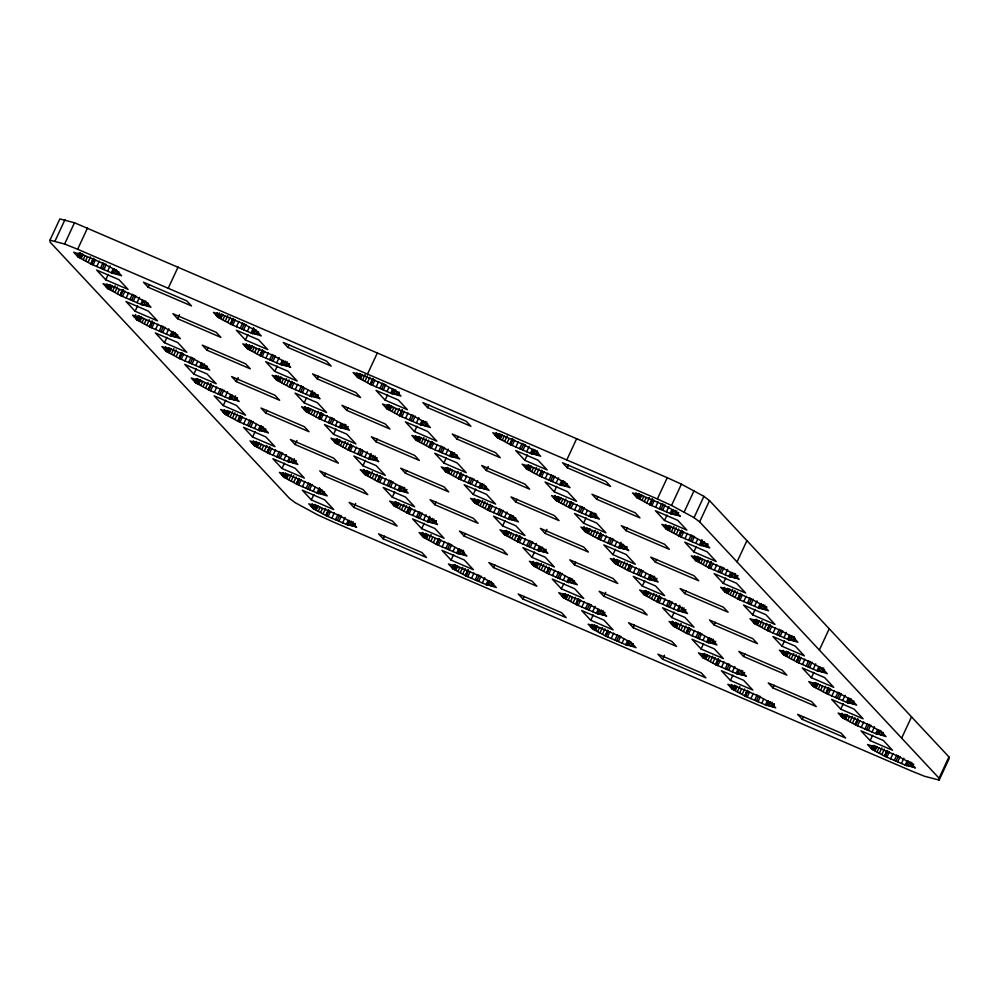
<?xml version="1.0" encoding="UTF-8"?>
<svg xmlns="http://www.w3.org/2000/svg" width="999" height="999" viewBox="0 0 999 999"><rect width="100%" height="100%" fill="white"/><g stroke="black" fill="none" stroke-linecap="round" stroke-linejoin="round"><path stroke-width="1.5" d="M49.95 240.21L59.828 218.931L74.5 222.752L667.245 477.697L681.418 484.178L703.908 496.366L709.515 500.611L948.938 756.917L949.05 758.79L939.172 780.069L924.5 776.248L911.488 771.003L331.755 521.303L317.582 514.822L295.092 502.634L289.485 498.389L50.062 242.083L49.95 240.21L64.623 244.031L77.647 249.263L657.367 498.976L671.54 505.444L694.03 517.632L699.637 521.878L939.06 778.184L939.172 780.069M55.095 240.934L64.972 219.655M64.623 244.031L74.5 222.752M77.647 249.263L87.512 227.997M77.148 255.894L78.384 253.234M77.934 256.731L79.783 252.735M78.297 257.105L73.739 252.235L82.892 255.107L82.293 254.458L103.946 263.786L117.045 270.891L121.591 275.761L112.437 272.889L113.049 273.539L91.396 264.211L78.297 257.105L80.145 253.122M78.746 257.305L80.594 253.321M79.745 257.73L81.593 253.746M80.732 258.167L82.592 254.171M81.194 258.354L83.042 254.37M83.267 259.565L85.115 255.582M85.577 260.851L87.425 256.868M88.099 262.188L90.559 256.868M90.884 263.661L93.257 258.242M91.084 263.886L92.944 259.89M91.296 264.111L93.769 258.791M91.396 264.211L93.869 258.891M93.082 264.935L95.554 259.615M96.803 266.546L99.276 261.226M100.524 268.144L102.997 262.824M102.223 268.868L104.695 263.561M103.908 269.605L106.381 264.285M107.63 271.204L110.102 265.884M105.732 279.782L96.628 270.03L118.981 279.658L128.084 289.41L105.732 279.782L108.204 274.463M111.351 272.802L113.212 268.818M105.744 286.501L106.98 283.841M112.537 272.989L114.286 268.893M112.737 273.214L114.598 269.218M106.531 287.337L107.767 284.678M107.318 288.174L108.541 285.514M114.46 273.539L116.309 269.555M143.669 300.349L141.821 304.333L142.42 304.982L120.767 295.654L107.667 288.561L109.515 284.565M108.117 288.748L109.977 284.765M109.116 289.186L110.964 285.19M116.196 274.038L117.432 271.378M110.115 289.61L111.963 285.627M117.62 274.363L118.844 271.703M110.564 289.81L112.412 285.814M112.637 291.021L115.11 285.702M114.96 292.295L117.42 286.988M117.47 293.631L119.318 289.648M120.167 295.005L122.627 289.685M120.255 295.105L122.727 289.785M120.467 295.329L122.939 290.01M120.767 295.654L123.139 290.234M122.465 296.391L124.937 291.071M126.186 297.989L128.659 292.67M129.907 299.588L132.38 294.28M131.593 300.324L134.066 295.005M133.292 301.049L135.752 295.729M137.013 302.66L139.485 297.34M135.115 311.238L125.999 301.486L148.351 311.114L157.467 320.866L135.115 311.238L137.575 305.919M134.415 317.195L135.652 314.535M148.214 287.275L143.506 282.242L186.813 300.899L191.521 305.931L148.214 287.275L149.45 284.615M140.734 304.258L142.582 300.274M143.144 301.773L141.908 304.433L150.974 307.217L146.416 302.335L133.317 295.242L111.663 285.914L112.275 286.563L103.109 283.679L107.667 288.561M135.901 318.793L137.138 316.134M136.688 319.63L138.536 315.634M171.291 335.889L173.139 331.893L171.191 335.776L171.803 336.438L150.15 327.11L137.05 320.005L138.898 316.021M143.844 304.995L145.692 300.999M137.5 320.204L139.348 316.208M138.499 320.629L140.347 316.646M145.579 305.494L146.803 302.834M139.485 321.066L141.346 317.07M146.99 305.819L148.227 303.159M139.947 321.253L141.796 317.27M142.02 322.465L143.868 318.481M144.331 323.751L146.179 319.755M146.853 325.087L149.313 319.767M149.538 326.461L152.01 321.141M149.638 326.561L152.098 321.241M149.85 326.785L151.698 322.789M150.05 327.01L152.522 321.69M150.15 327.11L152.622 321.79M168.219 288.286L178.097 267.008M151.836 327.834L154.308 322.515M155.557 329.445L158.029 324.126M159.278 331.044L161.751 325.724M160.976 331.768L163.449 326.448M162.662 332.505L165.135 327.185M166.383 334.103L168.856 328.783M164.485 342.682L155.382 332.929L177.735 342.557L186.838 352.31L164.485 342.682L166.958 337.362M177.585 318.718L172.889 313.686L216.196 332.342L220.891 337.375L177.585 318.718L179.445 314.735M170.105 335.701L171.965 331.718M164.498 349.4L165.734 346.74M171.491 336.114L173.351 332.118M171.703 336.338L173.551 332.342M165.285 350.237L166.521 347.577M166.071 351.074L167.308 348.414M171.191 335.776L173.214 336.438L175.075 332.455M166.421 351.461L161.875 346.578L171.029 349.463L170.417 348.813L192.07 358.129L205.17 365.234L209.728 370.105L200.574 367.232L201.174 367.882L179.52 358.554L166.421 351.461L167.657 348.801M166.87 351.648L168.731 347.664M167.869 352.085L169.718 348.089M173.214 336.438L174.95 336.938L176.186 334.278M168.868 352.51L170.717 348.526M169.318 352.709L171.166 348.713M174.95 336.938L176.373 337.262L177.61 334.603M171.391 353.921L173.863 348.601M173.714 355.194L176.174 349.875M176.224 356.531L178.084 352.547M179.008 358.004L181.381 352.585M179.221 358.229L181.693 352.909M179.433 358.454L181.905 353.134M179.52 358.554L181.993 353.234M181.219 359.29L183.691 353.971M184.94 360.889L187.412 355.569M188.661 362.487L191.134 357.167M190.347 363.224L192.819 357.904M192.045 363.948L194.518 358.629M216.059 315.222L217.295 312.562M216.845 316.059L218.082 313.399M217.632 316.895L219.48 312.912M195.767 365.547L197.615 361.563M253.983 329.071L252.135 333.054L252.735 333.703L231.094 324.375L217.982 317.282L219.218 314.623M218.444 317.47L219.668 314.822M219.43 317.907L221.291 313.911M193.868 374.126L184.753 364.385L207.105 374.013L216.221 383.753L193.868 374.126L196.328 368.818M220.429 318.331L222.278 314.348M220.879 318.531L222.74 314.535M206.968 350.174L202.26 345.142L245.567 363.798L250.274 368.818L206.968 350.174L208.204 347.515M199.488 367.157L201.336 363.161M200.662 367.332L202.422 363.236M222.952 319.742L224.812 315.746M200.874 367.557L202.11 364.897M194.668 381.68L195.891 379.033M195.442 382.53L197.29 378.534M202.597 367.894L204.445 363.898M231.793 394.692L229.945 398.676L230.557 399.338L208.903 390.01L195.804 382.904L197.652 378.921M196.254 383.104L198.102 379.108M225.275 321.016L227.735 315.709M197.253 383.529L199.101 379.545M204.333 368.381L205.557 365.721M198.252 383.953L200.1 379.97M205.744 368.706L206.98 366.059M198.701 384.153L200.549 380.169M227.784 322.352L230.257 317.045M200.774 385.364L202.622 381.381M230.482 323.726L232.942 318.406M230.569 323.826L233.042 318.519M230.781 324.051L233.254 318.731M230.994 324.275L233.466 318.956M231.094 324.375L233.554 319.068M203.084 386.65L204.932 382.654M232.779 325.112L235.252 319.792M205.607 387.987L208.067 382.667M236.501 326.71L238.973 321.391M208.292 389.348L210.764 384.041M208.391 389.46L210.851 384.14M208.604 389.685L211.064 384.365M208.903 390.01L211.276 384.59M210.589 390.734L213.062 385.414M240.222 328.321L242.695 323.002M241.92 329.046L244.38 323.726M214.31 392.332L216.783 387.025M243.606 329.77L246.079 324.45M218.032 393.943L220.504 388.623M247.327 331.381L249.176 327.385M219.73 394.667L222.203 389.348M245.429 339.96L236.326 330.207L258.666 339.835L267.782 349.588L245.429 339.96L247.902 334.64M221.416 395.392L223.888 390.085M251.049 332.979L253.521 327.66M245.08 346.291L246.316 343.631M252.223 333.154L254.083 329.171M252.435 333.379L254.283 329.395M246.229 347.515L247.452 344.855M252.647 333.604L254.495 329.62M247.003 348.351L248.239 345.691M283.354 360.514L281.506 364.498L282.118 365.159L260.464 355.831L247.365 348.726L249.213 344.742M252.135 333.054L254.158 333.716L256.006 329.732M225.137 397.003L227.61 391.683M247.814 348.926L249.663 344.93M248.813 349.35L250.05 346.69M254.158 333.716L255.894 334.215L257.13 331.556M223.239 405.582L214.136 395.829L236.488 405.457L245.592 415.209L223.239 405.582L225.712 400.262M249.812 349.787L251.661 345.791M250.262 349.975L252.11 345.991M255.894 334.215L257.305 334.54L258.541 331.88M236.338 381.618L231.643 376.586L274.95 395.242L279.645 400.274L236.338 381.618L238.199 377.634M228.858 398.601L230.719 394.617M223.252 412.3L224.488 409.64M230.045 398.776L231.281 396.128M230.257 399.001L231.481 396.341M252.335 351.186L254.183 347.202M224.038 413.136L225.275 410.477M224.825 413.973L226.061 411.313M261.176 426.136L259.328 430.132L259.927 430.781L238.286 421.453L225.175 414.348L226.411 411.7M229.945 398.676L231.968 399.338L233.204 396.678M225.624 414.548L227.485 410.564M254.645 352.472L256.493 348.476M226.623 414.972L228.484 410.989M231.968 399.338L233.704 399.837L235.552 395.841M227.622 415.409L229.47 411.413M228.072 415.596L229.932 411.613M233.704 399.837L235.127 400.162L236.363 397.502M257.168 353.808L259.64 348.489M235.127 400.162L236.214 400.312L237.437 397.652M230.145 416.808L232.617 411.501M259.952 355.282L262.325 349.862M260.165 355.507L262.625 350.187M260.364 355.731L262.837 350.412M260.464 355.831L262.937 350.512M232.467 418.094L234.927 412.774M262.163 356.556L264.623 351.236M234.977 419.43L237.45 414.11M265.884 358.166L268.344 352.847M237.762 420.904L240.135 415.484M237.974 421.128L240.447 415.809M238.187 421.353L240.659 416.034M238.286 421.453L240.747 416.133M239.972 422.177L242.445 416.87M269.605 359.765L272.065 354.445M271.291 360.489L273.763 355.169M243.694 423.788L246.166 418.469M272.989 361.226L275.449 355.906M247.415 425.387L249.887 420.067M276.711 362.824L279.171 357.505M249.101 426.123L251.573 420.804M274.8 371.403L265.697 361.65L288.049 371.278L297.153 381.031L274.8 371.403L277.272 366.084M250.799 426.848L253.271 421.528M287.899 347.44L283.204 342.407L326.511 361.064L331.206 366.096L287.899 347.44L289.136 344.78M280.432 364.423L282.28 360.439M274.812 378.122L276.049 375.462M281.606 364.61L283.454 360.614M281.818 364.835L283.042 362.175M275.599 378.958L276.835 376.298M276.386 379.795L278.234 375.811M281.506 364.498L283.529 365.159L285.389 361.176M311.401 396.503L313.249 392.52L311.501 396.603L289.847 387.275L276.735 380.182L277.972 377.522M254.52 428.446L256.368 424.463M277.198 380.369L278.421 377.709M278.184 380.806L280.045 376.81M283.529 365.159L285.264 365.659L287.113 361.675M252.622 437.025L243.519 427.285L265.859 436.913L274.975 446.653L252.622 437.025L255.082 431.705M279.183 381.231L281.031 377.247M279.633 381.431L281.493 377.435M285.264 365.659L286.688 365.984L287.924 363.324M265.722 413.074L261.026 408.042L304.32 426.685L309.028 431.718L265.722 413.074L266.958 410.414M258.242 430.057L260.09 426.061M286.688 365.984L287.774 366.133L288.998 363.474M252.272 443.369L253.509 440.709M288.224 366.333L289.46 363.673M259.415 430.232L261.276 426.236M259.628 430.457L261.476 426.461M281.718 382.642L283.566 378.646M259.84 430.681L261.076 428.022M253.421 444.58L254.645 441.92M254.196 445.417L256.056 441.433M259.328 430.132L261.351 430.794L263.199 426.798M254.558 445.804L250 440.934L259.166 443.806L258.554 443.156L280.207 452.485L293.306 459.577L297.864 464.46L288.699 461.575L289.31 462.225L267.657 452.909L254.558 445.804L256.406 441.82M255.007 446.004L256.855 442.008M284.028 383.916L286.488 378.596M256.006 446.428L257.854 442.445M261.351 430.794L263.087 431.281L264.31 428.621M257.005 446.853L258.853 442.869M257.455 447.053L259.303 443.057M263.087 431.281L264.498 431.605L265.734 428.946M286.538 385.252L289.011 379.932M259.528 448.264L261.376 444.268M289.235 386.625L291.696 381.306L289.323 386.725M289.535 386.95L292.008 381.63M289.847 387.275L292.22 381.855M261.838 449.55L263.686 445.554M291.533 388.012L294.006 382.692M264.36 450.874L266.833 445.566M295.254 389.61L297.727 384.29M267.045 452.247L269.518 446.928M267.145 452.347L269.618 447.04M267.357 452.572L269.817 447.265M267.657 452.909L270.03 447.49M269.355 453.633L271.815 448.314M298.976 391.208L301.448 385.901M300.674 391.945L303.134 386.625M273.077 455.232L275.537 449.912M302.36 392.669L304.208 388.686M276.798 456.843L279.258 451.523M306.081 394.268L307.929 390.284M278.484 457.567L280.956 452.247M304.183 402.847L295.08 393.107L317.42 402.734L326.536 412.475L304.183 402.847L306.656 397.54M280.17 458.291L282.642 452.972M317.282 378.896L312.587 373.863L355.881 392.52L360.589 397.552L317.282 378.896L318.519 376.236M309.802 395.879L312.275 390.559M303.846 409.19L305.07 406.531M304.195 409.565L305.432 406.918M311.501 396.603L310.889 395.954L312.737 391.97M311.188 396.278L313.037 392.295M304.982 410.414L306.218 407.754M305.756 411.251L306.993 408.591M310.889 395.954L312.912 396.615L314.76 392.619M283.903 459.902L286.363 454.582M340.359 427.497L342.207 423.514L340.259 427.397L340.871 428.059L319.218 418.731L306.119 411.625L307.967 407.642M306.568 411.825L308.416 407.829M307.567 412.25L309.415 408.266M312.912 396.615L314.648 397.103L315.884 394.455M281.993 468.481L272.889 458.728L295.242 468.356L304.345 478.109L281.993 468.481L284.465 463.161M308.566 412.674L310.414 408.691M314.648 397.103L316.059 397.427L317.295 394.78M309.016 412.874L310.864 408.891M295.092 444.518L290.397 439.485L333.703 458.141L338.399 463.174L295.092 444.518L296.953 440.534M316.059 397.427L317.145 397.577L318.381 394.93M287.625 461.501L289.473 457.517M282.005 475.199L283.241 472.539M288.798 461.675L290.547 457.592M311.089 414.086L312.937 410.102M282.792 476.036L284.028 473.376M283.579 476.873L285.427 472.877M290.721 462.237L291.958 459.577M319.93 489.035L318.082 493.031L318.693 493.681L297.04 484.353L283.928 477.247L285.165 474.587M284.39 477.447L286.238 473.464M313.399 415.372L315.259 411.376M285.377 477.872L287.237 473.888M292.457 462.737L294.305 458.741M286.376 478.309L288.224 474.313M293.881 463.061L295.117 460.402M286.825 478.496L288.686 474.513M315.921 416.708L318.394 411.388M294.967 463.211L296.191 460.551M288.911 479.707L291.371 474.388M318.606 418.069L321.079 412.762M318.706 418.181L321.178 412.862M318.918 418.406L321.378 413.087M319.131 418.631L321.591 413.311M319.218 418.731L321.69 413.411M291.221 480.994L293.681 475.674M320.916 419.455L323.376 414.135M293.731 482.33L296.204 477.01M324.638 421.054L327.098 415.746M296.428 483.703L298.888 478.384L296.516 483.803M296.728 484.028L299.2 478.708M296.94 484.253L299.413 478.933M297.04 484.353L299.5 479.033M298.726 485.077L301.198 479.757M328.359 422.664L330.819 417.345M330.045 423.389L332.517 418.069M302.447 486.688L304.92 481.368M331.743 424.113L334.203 418.806M355.756 375.399L356.993 372.739M356.543 376.236L357.779 373.576M357.317 377.073L358.554 374.413M306.169 488.286L308.641 482.967M357.679 377.447L353.122 372.577L362.287 375.449L361.675 374.8L383.329 384.128L396.428 391.233L400.986 396.103L391.82 393.231L392.432 393.881L370.779 384.553L357.679 377.447L359.528 373.464M335.464 425.724L337.312 421.728M358.129 377.647L359.977 373.663M359.128 378.072L360.976 374.088M307.867 489.011L310.327 483.703M333.554 434.303L324.45 424.55L346.803 434.178L355.906 443.931L333.554 434.303L336.026 428.983M360.127 378.509L361.975 374.513M360.577 378.696L362.425 374.712M309.553 489.747L312.025 484.428M346.665 410.339L341.958 405.307L385.264 423.963L389.96 428.996L346.665 410.339L347.889 407.679M339.185 427.322L341.034 423.339M340.572 427.722L342.42 423.738M362.649 379.907L365.122 374.588M334.353 441.858L335.589 439.198M340.771 427.947L342.008 425.287M335.14 442.694L336.988 438.711M340.259 427.397L342.282 428.059L344.143 424.076M371.491 454.857L369.642 458.853L370.254 459.503L348.601 450.174L335.489 443.081L337.35 439.085M367.507 374.113L377.385 352.847M313.274 491.346L315.122 487.362M335.951 443.269L337.175 440.609M364.96 381.193L367.432 375.874M336.938 443.706L338.798 439.71M342.282 428.059L344.018 428.559L345.879 424.563M311.376 499.925L302.272 490.172L324.613 499.8L333.728 509.552L311.376 499.925L313.848 494.605M337.937 444.13L339.785 440.134M338.386 444.318L340.247 440.334M344.018 428.559L345.442 428.883L346.678 426.223M367.482 382.53L369.955 377.21M324.475 475.961L319.78 470.929L363.074 489.585L367.782 494.617L324.475 475.961L325.711 473.314M311.039 506.268L312.262 503.608M316.995 492.944L319.468 487.637M346.978 429.22L348.214 426.573M320.03 489.135L318.169 493.131L327.235 495.904L322.689 491.033L309.578 483.928L287.924 474.6L288.536 475.249L279.383 472.377L283.928 477.247M318.381 493.356L320.229 489.36M340.472 445.529L342.32 441.546M312.175 507.48L313.399 504.82M318.594 493.581L320.442 489.585M370.267 384.003L372.639 378.584M312.949 508.316L314.81 504.333M370.479 384.228L372.939 378.908M370.691 384.453L373.151 379.133M349.3 520.491L347.452 524.475L348.064 525.124L326.411 515.796L313.311 508.703L315.16 504.707M320.105 493.681L321.953 489.697M370.779 384.553L373.251 379.233M313.761 508.891L315.609 504.907M342.782 446.815L345.242 441.496M314.76 509.328L316.608 505.332M321.84 494.18L323.077 491.52M372.477 385.277L374.937 379.957M315.759 509.752L317.607 505.769M316.208 509.952L318.057 505.956M323.251 494.505L324.488 491.845M345.292 448.151L347.764 442.832M318.281 511.163L320.13 507.167M376.198 386.888L378.658 381.568M348.077 449.625L350.462 444.205M348.289 449.85L350.761 444.53M348.501 450.074L350.974 444.755M348.601 450.174L351.061 444.855M320.592 512.437L322.452 508.454M350.287 450.899L352.759 445.591M379.92 388.486L382.38 383.166M323.114 513.773L325.587 508.454M381.606 389.21L384.078 383.891M354.008 452.51L356.481 447.19M383.304 389.947L385.764 384.627M325.899 515.247L328.271 509.827M326.111 515.472L328.571 510.152M328.783 510.377L326.311 515.696L328.883 510.489M328.109 516.533L330.569 511.213M357.729 454.108L360.202 448.788M387.025 391.546L388.873 387.562M359.428 454.845L361.888 449.525M385.127 400.124L376.011 390.372L398.364 400L407.467 409.752L385.127 400.124L387.587 394.805M331.83 518.131L334.29 512.812M361.114 455.569L362.962 451.585M390.746 393.144L392.595 389.16M391.92 393.331L393.681 389.235M392.132 393.556L393.981 389.56M385.914 407.679L387.15 405.02M386.7 408.516L388.549 404.533M393.856 393.881L395.704 389.897M335.552 519.73L338.012 514.423M387.05 408.903L382.505 404.021L391.658 406.905L391.046 406.256L412.699 415.572L425.811 422.677L430.357 427.547L421.203 424.675L421.815 425.324L400.162 415.996L387.05 408.903L388.911 404.907M364.835 457.167L367.307 451.848M387.512 409.091L389.36 405.107M388.499 409.528L390.359 405.532M337.237 520.467L339.71 515.147M395.579 394.38L396.815 391.72M362.937 465.746L353.833 456.006L376.186 465.634L385.289 475.374L362.937 465.746L365.409 460.427M389.498 409.952L391.358 405.969M397.003 394.705L398.239 392.045M389.96 410.152L391.808 406.156M338.936 521.191L341.396 515.871M376.036 441.795L371.341 436.763L414.647 455.407L419.343 460.439L376.036 441.795L377.272 439.135M398.089 394.855L399.325 392.195M368.556 458.778L371.029 453.459M362.6 472.09L363.823 469.43M362.949 472.465L364.185 469.805M369.73 458.953L370.966 456.293M392.033 411.363L393.881 407.367M363.736 473.301L364.972 470.641M364.51 474.138L365.746 471.491M369.642 458.853L371.665 459.515L373.514 455.519M401.386 486.863L399.538 490.846L377.972 481.63L364.872 474.525L366.72 470.541M342.657 522.802L345.117 517.482M365.322 474.725L367.17 470.729M394.343 412.637L396.191 408.653M366.321 475.149L368.169 471.166M371.665 459.515L373.401 460.002L375.249 456.019M367.32 475.574L369.168 471.59M367.769 475.774L369.618 471.79M373.401 460.002L374.812 460.327L376.049 457.667M396.865 413.973L399.325 408.653M353.858 507.417L349.151 502.385L392.457 521.041L397.152 526.073L353.858 507.417L355.706 503.421M346.378 524.4L348.226 520.417M374.812 460.327L375.899 460.477L377.135 457.817M347.552 524.575L349.4 520.591M347.764 524.8L348.988 522.14M369.842 476.985L372.315 471.665M399.55 415.347L402.023 410.027M399.65 415.447L402.11 410.127M399.85 415.671L402.322 410.352M347.452 524.475L349.475 525.137L351.336 521.141M400.162 415.996L402.535 410.577M372.152 478.271L374.013 474.275M349.475 525.137L351.211 525.636L353.072 521.64M401.848 416.733L404.32 411.413M351.211 525.636L352.635 525.961L353.871 523.301M374.675 479.607L377.147 474.288M352.635 525.961L353.721 526.111L354.945 523.451M354.17 526.298L355.407 523.638M405.569 418.331L408.042 413.012M377.36 480.969L379.832 475.649M377.46 481.068L379.932 475.761M377.672 481.293L380.132 475.986M377.972 481.63L380.344 476.211M379.67 482.355L382.13 477.035M409.29 419.93L411.763 414.622M410.989 420.666L413.449 415.347M383.391 483.953L385.851 478.633M412.674 421.391L415.147 416.071M387.113 485.564L389.573 480.244M416.396 422.989L418.868 417.682M388.798 486.288L391.271 480.969M414.498 431.568L405.394 421.828L427.747 431.456L436.85 441.196L414.498 431.568L416.97 426.261M390.497 487.012L392.957 481.705M427.597 407.617L422.902 402.585L466.208 421.241L470.904 426.273L427.597 407.617L428.833 404.957M420.117 424.6L421.965 420.604M414.51 438.286L415.746 435.639M421.303 424.775L423.052 420.691M421.503 425L423.364 421.016M415.297 439.135L416.533 436.476M416.084 439.972L417.307 437.312M452.322 454.021L451.098 456.668L429.533 447.452L416.433 440.347L417.669 437.687M423.226 425.337L425.075 421.341M394.218 488.623L396.066 484.627M416.883 440.547L418.743 436.551M417.882 440.971L419.73 436.988M424.962 425.824L426.81 421.84M392.307 497.202L383.204 487.45L405.557 497.077L414.66 506.83L392.307 497.202L394.78 491.883M418.881 441.396L420.729 437.412M426.386 426.161L427.609 423.501M419.33 441.595L421.178 437.612M405.419 473.239L400.711 468.206L444.018 486.863L448.713 491.895L405.419 473.239L406.643 470.579M397.939 490.222L399.787 486.238M399.113 490.397L400.874 486.313M421.403 442.807L423.876 437.487M399.325 490.621L401.173 486.638M393.107 504.757L394.343 502.097M393.893 505.594L395.741 501.61M399.625 490.946L399.013 490.297L401.049 490.959L402.897 486.975M430.244 517.757L428.396 521.753L429.008 522.402L407.355 513.074L394.243 505.969L396.103 501.985M394.705 506.168L395.941 503.508M423.713 444.093L426.186 438.773M395.691 506.593L397.552 502.609M401.049 490.959L402.772 491.458L404.632 487.462M396.69 507.03L398.539 503.034M402.772 491.458L404.195 491.783L405.432 489.123M397.152 507.217L399.001 503.234M426.236 445.429L428.708 440.109M383.229 538.861L378.534 533.828L421.84 552.484L426.536 557.517L383.229 538.861L384.465 536.201M405.731 492.12L406.968 489.46M399.225 508.429L401.074 504.445M428.921 446.803L431.393 441.483M429.021 446.903L431.493 441.583M429.233 447.127L431.705 441.808M429.445 447.352L431.905 442.033M429.533 447.452L432.005 442.132M401.536 509.715L404.008 504.395M431.231 448.176L433.691 442.857M404.058 511.051L406.518 505.731M434.952 449.775L437.412 444.468M407.043 512.749L409.515 507.43M407.255 512.974L409.727 507.654M407.355 513.074L409.815 507.754M409.041 513.798L411.513 508.479M438.673 451.386L441.133 446.066M440.359 452.11L442.832 446.79M412.762 515.409L415.234 510.089M442.058 452.847L444.518 447.527M416.483 517.007L418.956 511.688M445.779 454.445L448.239 449.125M418.181 517.732L420.641 512.425M443.881 463.024L434.765 453.271L457.117 462.899L466.221 472.652L443.881 463.024L446.341 457.704M419.867 518.469L422.34 513.149M456.98 439.061L452.272 434.028L495.579 452.684L500.287 457.717L456.98 439.061L458.216 436.401M449.5 456.043L451.348 452.06M451.186 456.78L450.574 456.118L452.435 452.135M450.674 456.231L451.91 453.571M450.886 456.443L452.122 453.796M444.667 470.579L445.904 467.919M445.454 471.416L447.302 467.432M450.574 456.118L452.609 456.78L454.458 452.797M481.805 483.578L480.057 487.674L480.569 488.224L458.916 478.896L445.816 471.803L447.664 467.807M423.588 520.067L426.061 514.747M446.266 471.99L448.114 468.007M447.265 472.427L449.113 468.431M452.609 456.78L454.333 457.28L455.569 454.62M421.69 528.646L412.587 518.893L434.94 528.521L444.043 538.274L421.69 528.646L424.163 523.326M448.251 472.852L450.112 468.868M448.713 473.051L450.561 469.055M454.333 457.28L455.756 457.604L456.993 454.945M434.79 504.682L430.094 499.662L473.401 518.306L478.096 523.339L434.79 504.682L436.026 502.035M427.31 521.678L429.782 516.358M421.353 534.989L422.577 532.33M421.703 535.364L422.939 532.704M428.484 521.853L430.344 517.857M428.696 522.077L429.932 519.418M450.786 474.263L452.634 470.267M422.49 536.201L423.726 533.541M423.264 537.037L424.5 534.378M428.396 521.753L430.419 522.402L432.267 518.419M459.627 549.213L457.767 553.196L458.379 553.846L436.725 544.517L423.626 537.425L425.474 533.429M424.076 537.612L425.924 533.628M453.096 475.536L454.945 471.553M425.075 538.049L426.923 534.053M430.419 522.402L432.155 522.902L434.003 518.918M426.073 538.473L427.922 534.49M426.523 538.673L428.371 534.677M432.155 522.902L433.566 523.226L434.802 520.566M455.619 476.873L458.079 471.553M433.566 523.226L434.652 523.376L435.889 520.716M435.102 523.576L436.338 520.916M428.596 539.885L431.068 534.565M458.404 478.346L460.776 472.927M458.603 478.571L461.076 473.251M458.816 478.796L461.288 473.476M458.916 478.896L461.376 473.576M430.906 541.158L432.767 537.175M460.601 479.632L463.074 474.313M433.429 542.494L435.277 538.511M464.323 481.231L466.795 475.911M436.213 543.968L438.586 538.548M436.426 544.193L438.898 538.873M436.638 544.418L439.098 539.098M436.725 544.517L439.198 539.21M438.424 545.254L440.884 539.935M468.044 482.829L470.517 477.51M469.742 483.566L472.202 478.246M442.145 546.853L444.605 541.533M471.428 484.29L473.901 478.971M495.092 435.189L496.328 432.53M495.454 435.564L496.69 432.904M496.228 436.401L497.465 433.741M497.015 437.237L498.251 434.577M445.866 548.451L448.326 543.144M475.149 485.889L477.622 480.569M533.366 449.413L531.518 453.396L532.13 454.046L510.477 444.717L497.377 437.624L499.225 433.628M497.827 437.812L499.675 433.828M498.826 438.249L500.674 434.253M447.552 549.188L450.025 543.868M473.251 494.468L464.148 484.727L486.501 494.355L495.604 504.095L473.251 494.468L475.724 489.16M499.812 438.673L501.673 434.69M500.274 438.873L502.122 434.877M449.25 549.912L451.71 544.592M486.351 470.517L481.655 465.484L524.962 484.128L529.657 489.16L486.351 470.517L488.199 466.521M478.871 487.5L480.731 483.504M473.264 501.186L474.5 498.526M502.347 440.084L504.195 436.088M480.257 487.899L482.117 483.916M474.05 502.022L475.287 499.363M480.469 488.124L482.317 484.128M474.837 502.859L476.061 500.212M479.957 487.574L481.98 488.236L483.828 484.24M509.428 519.118L511.276 515.134L509.328 519.018L509.94 519.667L488.286 510.352L475.187 503.246L476.423 500.586M452.972 551.523L454.82 547.527M475.636 503.446L477.497 499.45M504.657 441.358L507.13 436.051M476.635 503.871L478.484 499.887M481.98 488.236L483.716 488.723L484.952 486.063M451.073 560.102L441.958 550.349L464.31 559.977L473.414 569.73L451.073 560.102L453.534 554.782M477.634 504.295L479.483 500.312M483.716 488.723L485.139 489.048L486.363 486.388M478.084 504.495L479.932 500.511M507.18 442.694L509.028 438.711M464.173 536.138L459.465 531.106L502.772 549.762L507.48 554.795L464.173 536.138L465.397 533.478M456.693 553.121L458.541 549.138M457.867 553.296L459.715 549.313M480.157 505.706L482.629 500.387M458.079 553.521L459.927 549.537M451.86 567.657L453.096 564.997M509.865 444.068L512.337 438.748M509.965 444.168L512.425 438.848M510.164 444.393L512.637 439.073M452.647 568.493L454.495 564.497M457.767 553.196L459.802 553.858L461.65 549.875M510.477 444.717L512.849 439.298M452.997 568.868L448.451 563.998L457.604 566.87L457.005 566.221L478.646 575.549L491.758 582.654L496.303 587.524L487.15 584.64L487.762 585.302L466.108 575.973L452.997 568.868L454.857 564.885M453.459 569.068L455.307 565.072M482.467 506.993L484.94 501.673M454.458 569.492L456.306 565.509M459.802 553.858L461.526 554.358L463.386 550.362M512.162 445.454L514.635 440.134M455.444 569.929L457.305 565.933M461.526 554.358L462.949 554.682L464.185 552.022M455.906 570.117L457.754 566.133M484.99 508.329L487.462 503.009M457.979 571.328L459.827 567.345M515.884 447.053L518.356 441.733M487.687 509.69L490.147 504.383M487.774 509.802L490.247 504.483M487.987 510.014L490.459 504.707M488.286 510.352L490.659 504.932M460.289 572.614L462.762 567.295M489.985 511.076L492.445 505.756M519.605 448.651L522.077 443.344M462.812 573.95L465.272 568.631M521.303 449.388L523.776 444.068M493.706 512.674L496.166 507.355M522.989 450.112L525.462 444.792M465.497 575.324L467.969 570.004M465.596 575.424L468.056 570.104M465.796 575.649L468.269 570.329M466.108 575.973L468.481 570.554M467.794 576.698L470.267 571.378M497.427 514.285L499.9 508.966M526.71 451.723L529.183 446.403M499.113 515.009L501.585 509.69M524.812 460.302L515.709 450.549L538.061 460.177L547.165 469.917L524.812 460.302L527.285 454.982M471.516 578.309L473.988 572.989M500.811 515.734L503.271 510.427M530.432 453.321L532.292 449.338M531.618 453.496L533.466 449.513M532.442 452.397L533.678 449.737M525.611 467.857L526.848 465.197M532.654 452.622L533.878 449.962M526.398 468.693L528.246 464.697M475.237 579.907L477.709 574.587M562.749 480.856L560.901 484.84L561.5 485.502L539.847 476.173L526.748 469.068L528.596 465.084M531.518 453.396L533.541 454.058L535.389 450.062M504.532 517.345L506.993 512.025M527.197 469.268L529.058 465.272M528.196 469.692L530.044 465.709M533.541 454.058L535.277 454.557L537.125 450.561M476.935 580.631L479.395 575.312M502.634 525.924L493.518 516.171L515.871 525.799L524.987 535.551L502.634 525.924L505.094 520.604M529.195 470.129L531.043 466.133M529.645 470.317L531.493 466.333M535.277 454.557L536.7 454.882L537.924 452.222M478.621 581.368L481.093 576.048M515.734 501.96L511.026 496.928L554.333 515.584L559.04 520.616L515.734 501.96L516.97 499.3M508.254 518.943L510.102 514.96M509.64 519.343L510.876 516.683M531.718 471.528L533.578 467.544M503.421 533.478L504.657 530.819M504.208 534.315L506.056 530.332M540.559 546.478L538.711 550.474L539.323 551.123L517.669 541.795L504.57 534.69L506.418 530.706M509.328 519.018L511.363 519.68L513.211 515.696M482.342 582.966L484.815 577.647M505.019 534.89L506.868 530.906M534.04 472.814L536.5 467.495M506.018 535.314L507.867 531.331M511.363 519.68L513.086 520.179L514.323 517.519M507.005 535.751L508.866 531.755M513.086 520.179L514.51 520.504L515.746 517.844M507.467 535.939L509.315 531.955M536.55 474.15L539.023 468.831M493.543 567.582L488.848 562.549L532.155 581.206L536.85 586.238L493.543 567.582L494.78 564.922M486.063 584.565L487.924 580.581M487.25 584.752L488.998 580.656M509.54 537.15L511.388 533.166M487.45 584.977L489.31 580.981M539.335 475.624L541.708 470.204M539.547 475.849L542.02 470.529M539.76 476.073L542.22 470.754L539.847 476.173M489.173 585.302L491.021 581.318M511.85 538.436L513.698 534.453M490.909 585.801L492.145 583.141M541.545 476.898L544.018 471.578M492.332 586.126L493.556 583.466M514.373 539.772L516.833 534.453M545.267 478.509L547.739 473.189M517.057 541.146L519.53 535.826M517.157 541.246L519.617 535.926M517.357 541.47L519.218 537.487M517.569 541.695L520.042 536.376M517.669 541.795L520.142 536.475M519.355 542.519L521.828 537.212M548.988 480.107L551.46 474.787M550.674 480.831L553.146 475.512M523.076 544.13L525.549 538.811M552.372 481.568L554.845 476.248M526.798 545.729L529.27 540.409M566.783 459.952L576.66 438.686M556.093 483.166L558.566 477.847M528.496 546.453L530.968 541.146M554.195 491.745L545.079 481.993L567.432 491.62L576.548 501.373L554.195 491.745L556.655 486.426M530.182 547.19L532.654 541.87M567.295 467.782L562.587 462.749L605.894 481.406L610.601 486.438L567.295 467.782L568.531 465.122M559.815 484.765L561.663 480.781M553.846 498.076L555.082 495.429M554.208 498.464L555.444 495.804M560.988 484.952L562.837 480.956M561.201 485.177L563.049 481.181M554.994 499.3L556.218 496.64M555.769 500.137L557.005 497.477M560.901 484.84L562.924 485.502L564.772 481.518M592.12 512.3L590.372 516.396L590.884 516.945L569.23 507.617L556.131 500.524L557.979 496.528M533.903 548.788L536.376 543.468M556.58 500.711L558.429 496.728M557.579 501.148L559.428 497.152M562.924 485.502L564.66 486.001L565.884 483.341M532.005 557.367L522.902 547.614L545.254 557.242L554.358 566.995L532.005 557.367L534.477 552.047M558.566 501.573L560.427 497.589M559.028 501.773L560.876 497.777M564.66 486.001L566.071 486.326L567.307 483.666M545.104 533.416L540.409 528.384L583.716 547.027L588.411 552.06L545.104 533.416L546.965 529.42M537.624 550.399L539.485 546.403M532.017 564.085L533.254 561.426M538.811 550.574L540.034 547.914M539.01 550.799L540.247 548.139M561.101 502.984L562.949 498.988M532.804 564.922L534.04 562.262M533.591 565.759L534.815 563.099L538.548 564.148L537.937 563.498L559.59 572.827L572.689 579.919L577.247 584.802L568.094 581.918L568.693 582.567L569.842 579.807M538.711 550.474L540.734 551.136L542.582 547.14M568.693 582.567L547.04 573.239L533.941 566.146L535.177 563.486M534.39 566.333L536.251 562.35M563.411 504.258L565.884 498.938M535.389 566.77L537.237 562.774M540.734 551.136L542.469 551.623L543.706 548.963M536.388 567.195L538.236 563.211M536.838 567.395L538.686 563.399M542.469 551.623L543.893 551.947L545.117 549.288M565.933 505.594L567.782 501.61M522.927 599.038L518.219 594.005L561.525 612.662L566.233 617.682L522.927 599.038L524.163 596.378M543.893 551.947L544.967 552.097L546.203 549.438M538.911 568.606L541.383 563.286M568.931 507.292L571.391 501.973M569.23 507.617L571.603 502.197M541.233 569.88L543.693 564.572M570.916 508.354L573.389 503.034M543.743 571.216L546.216 565.909M574.637 509.952L577.11 504.632M546.528 572.689L548.901 567.27M546.74 572.914L549.213 567.594M546.952 573.139L549.413 567.819L547.04 573.239M548.738 573.975L551.211 568.656M578.359 511.55L580.831 506.231M580.057 512.287L582.529 506.968M552.459 575.574L554.932 570.254M581.743 513.011L584.215 507.692M556.181 577.185L558.653 571.865M585.464 514.61L587.325 510.626M557.867 577.909L560.339 572.589M583.566 523.189L574.462 513.449L596.815 523.076L605.918 532.817L583.566 523.189L586.038 517.882M559.565 578.633L562.025 573.314M582.867 529.145L584.103 526.485M596.665 499.238L591.97 494.205L635.277 512.849L639.972 517.882L596.665 499.238L597.902 496.578M589.185 516.221L591.046 512.225M590.571 516.62L591.808 513.961M584.365 530.744L585.601 528.096M585.152 531.593L587 527.597M590.272 516.296L592.295 516.958L594.155 512.962M563.286 580.244L565.134 576.248M622.015 544.305L620.254 548.401L598.601 539.073L585.501 531.967L586.738 529.308M585.951 532.167L587.187 529.507M586.95 532.592L588.798 528.608M592.295 516.958L594.03 517.445L595.879 513.461M561.388 588.823L552.272 579.07L574.625 588.698L583.741 598.451L561.388 588.823L563.848 583.503M587.949 533.016L589.797 529.033M594.03 517.445L595.454 517.769L596.69 515.109M588.399 533.216L590.259 529.233M574.487 564.86L569.78 559.827L613.086 578.483L617.794 583.516L574.487 564.86L575.724 562.2M567.007 581.843L568.856 577.859M568.181 582.017L569.942 577.934M590.471 534.428L592.332 530.444M568.394 582.242L569.63 579.582M562.175 596.378L563.411 593.718M562.961 597.215L564.198 594.555M570.117 582.579L571.965 578.596M599.313 609.378L597.464 613.374L598.076 614.023L576.423 604.695L563.324 597.589L565.172 593.606M563.773 597.789L565.621 593.806M592.794 535.714L595.254 530.394M564.772 598.214L566.008 595.554M571.853 583.079L573.076 580.419M565.759 598.651L567.619 594.655M573.264 583.404L574.5 580.744M566.221 598.838L568.069 594.855M595.304 537.05L597.777 531.73M568.294 600.049L570.142 596.066M598.001 538.411L600.461 533.104M598.089 538.523L600.561 533.204M598.301 538.748L600.774 533.429M598.513 538.961L600.986 533.653M598.601 539.073L601.073 533.753M570.604 601.336L572.452 597.352M600.299 539.797L602.772 534.477M573.126 602.672L575.586 597.352M604.02 541.396L606.493 536.088M575.811 604.045L578.284 598.726L575.911 604.145M576.123 604.37L578.583 599.05M576.423 604.695L578.796 599.275M578.109 605.419L580.581 600.099M607.742 543.006L610.214 537.687M609.427 543.731L611.9 538.411M581.83 607.03L584.303 601.71M611.126 544.455L613.598 539.148M634.79 495.354L636.026 492.694M635.926 496.578L637.162 493.918M636.713 497.415L638.561 493.419M585.551 608.628L588.024 603.309M673.064 509.577L671.216 513.561L671.815 514.223L650.174 504.895L637.062 497.789L638.923 493.806M614.847 546.066L616.695 542.07M637.524 497.989L639.372 493.993M638.511 498.414L640.371 494.43M587.25 609.353L589.722 604.033M612.949 554.645L603.833 544.892L626.186 554.52L635.302 564.273L612.949 554.645L615.409 549.325M639.51 498.851L641.358 494.855M639.959 499.038L641.82 495.054M588.935 610.089L591.408 604.77M626.048 530.681L621.341 525.649L664.647 544.305L669.355 549.338L626.048 530.681L627.285 528.021M618.568 547.664L621.041 542.345M612.599 560.976L613.836 558.316M612.961 561.363L614.198 558.703M620.254 548.401L619.655 547.739L621.503 543.756L619.742 547.839M619.954 548.064L621.803 544.08M642.032 500.249L643.893 496.266M613.748 562.2L614.972 559.54M614.522 563.036L615.759 560.377M650.873 575.199L649.025 579.195L649.637 579.845L627.984 570.516L614.885 563.411L616.733 559.428M619.655 547.739L621.678 548.401L623.526 544.418M592.657 611.688L595.129 606.368M615.334 563.611L617.182 559.627M644.355 501.535L646.203 497.539M616.333 564.035L618.181 560.052M621.678 548.401L623.413 548.901L624.637 546.241M590.759 620.267L581.655 610.514L604.008 620.142L613.111 629.894L590.759 620.267L593.231 614.947M617.332 564.472L619.18 560.476M617.782 564.66L619.63 560.676M623.413 548.901L624.825 549.225L626.061 546.565M646.865 502.872L649.338 497.552M603.858 596.303L599.163 591.271L642.469 609.927L647.165 614.959L603.858 596.303L605.719 592.32M624.825 549.225L625.911 549.375L627.147 546.715M596.378 613.286L598.239 609.303M590.771 626.985L592.007 624.325M597.564 613.473L598.801 610.814M597.764 613.698L599 611.038M619.855 565.871L621.703 561.888M591.558 627.822L592.794 625.162M649.65 504.345L652.022 498.926M592.345 628.658L594.193 624.675M649.862 504.57L652.335 499.25M650.074 504.795L652.547 499.475M628.696 640.834L626.848 644.817L627.447 645.466L605.794 636.138L592.694 629.045L593.93 626.385M597.464 613.374L599.487 614.023L601.348 610.039M650.174 504.895L652.634 499.575M593.144 629.233L595.004 625.249M622.165 567.157L624.637 561.838M594.143 629.67L595.991 625.674M599.487 614.023L601.223 614.522L603.071 610.539M651.86 505.619L654.333 500.299M595.142 630.094L596.99 626.111M601.223 614.522L602.647 614.847L603.883 612.187M595.591 630.294L597.439 626.298M624.687 568.493L627.147 563.174M657.367 498.976L667.245 477.697M602.647 614.847L603.721 614.997L604.957 612.337M597.664 631.505L599.525 627.509M655.581 507.23L658.054 501.91M627.472 569.967L629.845 564.547M627.684 570.192L630.144 564.872M627.884 570.417L630.357 565.097M627.984 570.516L630.456 565.197M599.987 632.779L602.447 627.459M629.67 571.241L632.142 565.933M659.303 508.828L661.775 503.508M602.497 634.115L604.969 628.796M661.001 509.552L663.461 504.233M633.391 572.852L635.864 567.532M662.687 510.289L665.159 504.97M605.282 635.589L607.654 630.169M605.494 635.814L607.966 630.494M605.706 636.038L608.179 630.719M605.794 636.138L608.266 630.819M607.492 636.875L609.964 631.555M637.125 574.45L639.585 569.13M666.408 511.888L668.88 506.568M638.811 575.187L641.283 569.867M664.51 520.467L655.406 510.714L677.747 520.342L686.862 530.094L664.51 520.467L666.982 515.147M671.54 505.444L681.418 484.178M611.213 638.473L613.686 633.154M640.496 575.911L642.969 570.591M670.129 513.486L671.977 509.502M664.522 527.185L665.759 524.525M671.303 513.673L672.539 511.013M671.515 513.898L672.752 511.238M665.309 528.021L666.533 525.362M666.083 528.858L667.32 526.198M671.216 513.561L673.239 514.223L675.087 510.239M614.934 640.072L617.407 634.765M666.445 529.245L661.887 524.363L671.053 527.247L670.441 526.598L692.095 535.914L705.194 543.019L709.752 547.889L700.586 545.017L701.198 545.666L679.545 536.338L666.445 529.245L667.682 526.585M644.218 577.509L646.078 573.526M666.895 529.433L668.743 525.449M667.894 529.87L669.742 525.874M616.62 640.809L619.093 635.489M673.239 514.223L674.974 514.722L676.822 510.739M642.32 586.088L633.216 576.348L655.569 585.963L664.672 595.716L642.32 586.088L644.792 580.769M668.893 530.294L670.741 526.311M669.342 530.494L671.191 526.498M674.974 514.722L676.385 515.047L677.622 512.387M618.319 641.533L620.791 636.213M655.419 562.137L650.724 557.105L694.03 575.749L698.726 580.781L655.419 562.137L656.655 559.477M647.939 579.12L649.8 575.124M676.385 515.047L677.472 515.197L678.708 512.537M649.125 579.295L650.973 575.299M649.338 579.52L650.561 576.86M671.415 531.705L673.888 526.386M643.119 593.643L644.355 590.983M643.905 594.48L645.754 590.496M649.025 579.195L651.048 579.857L652.909 575.861M644.255 594.867L639.71 589.997L648.863 592.869L648.251 592.22L669.904 601.548L683.004 608.641L687.562 613.523L678.408 610.639L679.008 611.288L657.367 601.96L644.255 594.867L646.116 590.884M622.04 643.131L623.888 639.148M644.717 595.067L645.941 592.407M673.726 532.979L676.198 527.659M684.215 511.913L694.093 490.646M645.704 595.491L647.564 591.495M651.048 579.857L652.784 580.344L654.632 576.361M646.703 595.916L648.551 591.932M647.152 596.116L649.013 592.12M652.784 580.344L654.208 580.669L655.444 578.009M676.248 534.315L678.721 528.995M633.241 627.759L628.533 622.727L671.84 641.383L676.548 646.415L633.241 627.759L634.477 625.099M625.761 644.742L627.609 640.746M655.744 581.018L656.98 578.359M626.935 644.917L628.783 640.933M627.147 645.142L628.995 641.158M649.225 597.327L651.086 593.331M681.405 530.369L678.933 535.689L681.505 530.469M679.245 536.013L681.705 530.694M626.848 644.817L628.87 645.479L630.719 641.483M679.545 536.338L681.917 530.919M651.548 598.613L654.008 593.294M628.87 645.479L630.606 645.966L631.83 643.319M681.243 537.075L683.703 531.755M630.606 645.966L632.017 646.303L633.254 643.643M654.058 599.937L656.53 594.63M694.03 517.632L703.908 496.366M684.964 538.673L687.424 533.354M656.755 601.311L659.215 595.991M656.842 601.41L659.315 596.103M657.055 601.635L659.527 596.328M657.367 601.96L659.74 596.54M659.053 602.697L661.525 597.377M688.686 540.272L691.146 534.964M690.371 541.008L692.844 535.689M699.637 521.878L709.515 500.611M662.774 604.295L665.247 598.975M692.07 541.733L694.53 536.413M666.495 605.906L668.968 600.586M695.791 543.331L697.639 539.348M668.194 606.63L670.654 601.311M693.88 551.91L684.777 542.17L707.13 551.798L716.233 561.538L693.88 551.91L696.353 546.603M669.879 607.355L672.352 602.035M699.512 544.942L701.972 539.622M693.543 558.254L694.78 555.594M700.686 545.117L702.434 541.021M700.898 545.342L702.747 541.358M694.68 559.465L695.916 556.818M701.098 545.566L702.959 541.583M695.466 560.314L697.314 556.318M702.609 545.679L704.47 541.683M673.601 608.965L676.073 603.646M731.817 572.477L729.969 576.46L730.581 577.122L708.928 567.794L695.816 560.689L697.677 556.705M696.278 560.889L698.126 556.893M697.265 561.313L699.125 557.33M704.345 546.166L705.581 543.506M671.703 617.544L662.599 607.792L684.939 617.419L694.055 627.172L671.703 617.544L674.175 612.225M698.264 561.738L700.112 557.754M705.769 546.49L707.005 543.843M698.713 561.938L700.574 557.954M684.802 593.581L680.107 588.548L723.401 607.205L728.109 612.237L684.802 593.581L686.038 590.921M706.855 546.64L708.079 543.98M677.322 610.564L679.795 605.244M671.353 623.875L672.589 621.216M671.715 624.263L672.951 621.603M678.496 610.739L680.257 606.655M700.799 563.149L702.647 559.165M672.502 625.099L673.726 622.439M673.276 625.936L674.512 623.276M680.431 611.301L682.28 607.317M709.527 639.984L708.391 642.744L686.738 633.416L673.638 626.311L675.486 622.327M674.088 626.51L675.936 622.527M703.109 564.435L704.957 560.439M675.087 626.935L676.935 622.951M682.167 611.8L684.015 607.804M676.086 627.372L677.934 623.376M683.578 612.125L684.814 609.465M676.535 627.559L678.383 623.576M705.619 565.771L708.091 560.451M662.612 659.203L657.916 654.17L701.223 672.827L705.918 677.859L662.612 659.203L664.472 655.219M684.665 612.275L685.901 609.615M678.608 628.771L681.081 623.451M708.316 567.132L710.776 561.825M708.403 567.245L710.876 561.925M708.616 567.469L711.088 562.15M708.828 567.694L711.3 562.375L708.928 567.794M680.918 630.057L682.767 626.073M710.614 568.518L713.086 563.199M683.441 631.393L685.913 626.073M714.335 570.117L716.807 564.81M688.598 627.447L686.126 632.767L688.698 627.547M686.438 633.091L688.898 627.772M686.638 633.316L689.11 627.996M686.738 633.416L689.21 628.096M688.436 634.14L690.896 628.821M718.056 571.728L720.529 566.408M719.755 572.452L722.215 567.132M692.157 635.751L694.617 630.431M721.44 573.176L723.913 567.869M695.878 637.35L698.338 632.03M725.162 574.787L727.634 569.467M697.564 638.074L700.037 632.767M723.264 583.366L714.16 573.613L736.513 583.241L745.616 592.994L723.264 583.366L725.736 578.046M699.263 638.811L701.723 633.491M728.883 576.386L730.731 572.402M723.276 590.084L724.512 587.424M730.057 576.56L731.917 572.577M730.269 576.785L731.505 574.138M737.05 561.925L746.927 540.659M724.063 590.921L725.299 588.261M724.837 591.758L726.073 589.098M729.969 576.46L731.992 577.122L733.84 573.139M761.201 603.92L759.34 607.916L759.952 608.566L738.298 599.238L725.199 592.145L726.435 589.485M702.984 640.409L704.832 636.425M725.649 592.332L727.497 588.349M726.648 592.757L728.496 588.773M731.992 577.122L733.728 577.622L735.576 573.626M701.073 648.988L691.97 639.235L714.322 648.863L723.426 658.616L701.073 648.988L703.546 643.668M727.647 593.194L729.495 589.198M728.096 593.381L729.944 589.398M733.728 577.622L735.139 577.946L736.375 575.287M714.173 625.024L709.477 619.992L752.784 638.648L757.479 643.681L714.173 625.024L715.409 622.365M706.705 642.007L708.553 638.024M735.139 577.946L736.226 578.096L737.462 575.436M736.675 578.284L737.911 575.636M708.391 642.744L707.779 642.095L709.627 638.099M707.879 642.195L709.727 638.199M708.091 642.419L709.939 638.423M730.169 594.592L732.642 589.285M701.872 656.543L703.109 653.883M702.659 657.379L704.507 653.396M707.779 642.095L709.802 642.744L711.663 638.761M739.01 669.555L737.162 673.538L737.774 674.188L716.121 664.859L703.009 657.767L704.869 653.771M703.471 657.954L704.695 655.294M732.479 595.879L734.952 590.559M704.457 658.391L706.318 654.395M709.802 642.744L711.538 643.244L713.386 639.26M705.456 658.816L707.304 654.832M705.906 659.015L707.767 655.019M711.538 643.244L712.961 643.568L714.198 640.908M735.002 597.215L737.474 591.895M714.497 643.918L715.734 641.258M707.991 660.227L709.839 656.231M737.786 598.688L740.159 593.269M737.999 598.913L740.459 593.593M738.211 599.138L740.671 593.818M738.298 599.238L740.771 593.918M710.301 661.5L712.762 656.193M739.997 599.962L742.457 594.655M712.811 662.837L715.284 657.517M743.718 601.573L746.178 596.253M715.596 664.31L717.969 658.89M715.808 664.535L718.281 659.215M716.021 664.76L718.493 659.44M716.121 664.859L718.581 659.552M717.806 665.596L720.279 660.277M747.439 603.171L749.899 597.852M749.125 603.908L751.598 598.588M721.528 667.195L724 661.875M750.823 604.632L753.283 599.313M725.249 668.793L727.722 663.486M754.545 606.231L757.005 600.911M726.947 669.53L729.407 664.21M752.634 614.81L743.531 605.069L765.883 614.697L774.987 624.437L752.634 614.81L755.107 609.49M728.633 670.254L730.481 666.271M758.266 607.842L760.114 603.846M761.288 604.033L759.44 608.016L768.506 610.789L763.948 605.918L750.848 598.813L729.195 589.485L729.807 590.147L720.641 587.262L725.199 592.145M759.652 608.241L761.5 604.245M753.433 622.365L754.67 619.705M759.852 608.466L761.713 604.47M754.22 623.201L756.068 619.218M761.375 608.578L763.224 604.582M754.57 623.588L750.024 618.718L759.178 621.59L758.566 620.941L780.219 630.269L793.331 637.362L797.876 642.245L788.723 639.36L789.335 640.009L767.682 630.694L754.57 623.588L756.43 619.605M732.354 671.852L734.827 666.545M755.032 623.788L756.88 619.792M756.018 624.213L757.879 620.229M763.099 609.065L764.959 605.082M730.456 680.444L721.353 670.691L743.693 680.319L752.809 690.059L730.456 680.444L732.929 675.124M757.017 624.637L758.865 620.654M764.522 609.39L765.758 606.73M757.467 624.837L759.327 620.854M743.556 656.48L738.86 651.448L782.155 670.104L786.862 675.137L743.556 656.48L744.792 653.821M765.609 609.54L766.845 606.88M736.076 673.463L737.924 669.467M730.469 687.15L731.705 684.502M737.25 673.638L738.486 670.978M759.552 626.048L762.012 620.729M731.256 687.999L732.492 685.339M732.03 688.835L733.266 686.176M737.162 673.538L739.185 674.2L741.033 670.204M732.392 689.21L727.834 684.34L737 687.212L736.388 686.563L758.041 695.891L771.141 702.996L775.699 707.866L766.533 704.982L767.145 705.644L745.491 696.315L732.392 689.21L734.24 685.227M732.841 689.41L734.69 685.414M761.862 627.335L763.711 623.339M733.84 689.834L735.689 685.851M739.185 674.2L740.921 674.7L742.769 670.704M734.839 690.272L736.688 686.276M735.289 690.459L737.137 686.475M740.921 674.7L742.332 675.024L743.568 672.364M764.372 628.671L766.845 623.351M742.332 675.024L743.418 675.174L744.655 672.514M737.362 691.67L739.834 686.35M767.07 630.032L769.542 624.712M767.17 630.132L769.63 624.825M767.369 630.357L769.842 625.049M767.682 630.694L770.054 625.274M739.672 692.956L741.533 688.96M769.367 631.418L771.84 626.098M742.195 694.293L744.667 688.973M773.089 633.016L775.561 627.697M744.879 695.666L747.352 690.346L744.979 695.766M745.192 695.991L747.652 690.671M745.491 696.315L747.864 690.896M747.19 697.04L749.65 691.72M776.81 634.627L779.282 629.308M778.508 635.352L780.968 630.032M750.911 698.638L753.371 693.331M780.194 636.076L782.667 630.756M754.632 700.249L757.092 694.929M783.915 637.687L786.388 632.367M756.318 700.973L758.79 695.654M782.017 646.266L772.914 636.513L795.266 646.141L804.37 655.893L782.017 646.266L784.49 640.946M758.016 701.71L760.476 696.39M787.637 639.285L789.485 635.302M782.03 652.984L783.266 650.324M788.81 639.46L790.571 635.376M789.023 639.685L790.871 635.701M782.816 653.821L784.053 651.161M783.591 654.657L784.827 651.997M819.954 666.82L818.094 670.816L818.705 671.465L797.052 662.137L783.953 655.032L785.189 652.372M790.746 640.022L792.594 636.038M761.738 703.308L763.586 699.325M784.402 655.232L786.25 651.248M785.401 655.656L787.249 651.673M792.482 640.521L794.33 636.525M786.4 656.093L788.248 652.097M793.893 640.846L795.129 638.186M786.85 656.281L788.698 652.297M772.939 687.924L768.231 682.891L811.538 701.548L816.233 706.58L772.939 687.924L774.163 685.264M765.459 704.907L767.307 700.923M766.633 705.094L768.393 700.998M788.923 657.492L790.771 653.508M766.845 705.319L768.693 701.323M768.556 705.644L770.416 701.66M791.233 658.778L793.706 653.458M770.291 706.143L772.152 702.16M771.715 706.468L772.951 703.808M793.755 660.114L796.228 654.795M772.801 706.618L774.025 703.958M773.251 706.817L774.487 704.158M796.44 661.488L798.913 656.168M796.54 661.588L799.013 656.268M796.752 661.813L799.212 656.493M796.965 662.037L799.425 656.718M797.052 662.137L799.525 656.818M798.75 662.861L801.21 657.542M802.472 664.472L804.932 659.153M806.193 666.071L808.653 660.751M807.879 666.795L810.351 661.488M809.577 667.532L812.037 662.212M819.355 650.037L829.22 628.758M813.298 669.13L815.758 663.811M811.4 677.709L802.284 667.956L824.637 677.584L833.74 687.337L811.4 677.709L813.86 672.389M817.02 670.729L818.868 666.745M818.193 670.916L819.43 668.256M812.187 685.264L813.423 682.604M812.974 686.101L814.21 683.441L817.931 684.49L817.319 683.84L838.973 693.169L852.085 700.262L856.63 705.144L847.477 702.26L848.089 702.909L849.937 698.925M818.094 670.816L820.129 671.465L821.977 667.482M848.089 702.909L826.435 693.581L813.323 686.488L815.184 682.492M813.785 686.675L815.634 682.692M814.772 687.112L816.633 683.116M820.129 671.465L821.852 671.965L823.713 667.981M815.771 687.537L817.632 683.553M816.233 687.737L818.081 683.741M821.852 671.965L823.276 672.29L824.512 669.63M802.309 719.38L797.614 714.347L840.921 732.991L845.616 738.024L802.309 719.38L803.546 716.72M818.306 688.948L820.154 684.952M820.616 690.222L822.464 686.238M823.139 691.558L825.599 686.251M825.923 693.031L828.296 687.612M826.123 693.256L828.596 687.936M828.121 694.317L830.594 688.998M831.842 695.916L834.315 690.596M835.564 697.514L838.036 692.207M837.262 698.251L839.722 692.931M838.948 698.975L841.42 693.656M842.669 700.586L845.142 695.267M840.771 709.165L831.668 699.412L854.02 709.04L863.124 718.793L840.771 709.165L843.243 703.845M846.39 702.185L848.238 698.201M840.783 715.883L842.02 713.224M847.577 702.359L849.325 698.276M847.776 702.584L849.637 698.601M841.57 716.72L842.806 714.06M847.989 702.809L849.837 698.825M842.357 717.557L843.581 714.897M849.5 702.921L851.348 698.925M842.706 717.931L838.149 713.061L847.314 715.933L846.702 715.284L868.356 724.612L881.455 731.718L886.013 736.588L876.847 733.703L877.459 734.365L855.806 725.037L842.706 717.931L843.943 715.272M843.156 718.131L845.017 714.135M844.155 718.556L846.003 714.572M851.235 703.421L852.472 700.761M845.154 718.993L847.002 714.997M852.659 703.746L853.883 701.086M845.604 719.18L847.452 715.197M847.676 720.391L849.525 716.408M849.987 721.678L852.459 716.358M852.509 723.014L854.982 717.694M855.506 724.712L857.979 719.392M855.806 725.037L858.178 719.617M857.504 725.761L859.964 720.441M861.225 727.372L863.685 722.052M864.947 728.97L867.407 723.651M866.633 729.695L869.105 724.375M868.331 730.431L870.791 725.112M872.052 732.03L874.512 726.71M870.154 740.609L861.038 730.856L883.391 740.484L892.494 750.237L870.154 740.609L872.614 735.289M875.773 733.628L877.621 729.645M876.947 733.815L878.708 729.72M877.159 734.04L878.396 731.38M870.941 748.164L872.177 745.504M871.727 749L872.964 746.34M908.079 761.163L906.23 765.159L906.842 765.808L885.189 756.48L872.09 749.387L873.938 745.391M878.883 734.365L880.731 730.381M872.539 749.575L874.387 745.591M873.538 750.012L875.386 746.016M880.606 734.864L881.842 732.205M874.525 750.436L876.385 746.453M882.03 735.189L883.266 732.529M874.987 750.636L876.835 746.64M877.06 751.847L878.908 747.851M879.37 753.121L881.842 747.801M881.892 754.457L884.352 749.138M884.577 755.831L887.05 750.511M884.677 755.931L887.137 750.611M884.877 756.156L887.349 750.836M885.089 756.38L887.562 751.061M885.189 756.48L887.649 751.161M886.875 757.217L889.347 751.897M890.596 758.815L893.069 753.496M901.647 738.136L911.525 716.87M894.317 760.414L896.79 755.094M896.016 761.151L898.476 755.831M897.701 761.875L900.174 756.555M901.423 763.473L903.895 758.166M905.144 765.084L907.005 761.088M906.33 765.259L908.178 761.275M907.154 764.16L908.391 761.5M906.23 765.159L908.253 765.821L910.101 761.825M908.253 765.821L909.989 766.308L911.837 762.324M909.989 766.308L911.413 766.633L912.636 763.985M911.413 766.633L912.487 766.782L913.723 764.123M939.06 778.184L948.938 756.917M257.305 334.54L261.288 335.939L256.731 331.056L243.631 323.963L221.978 314.635L222.59 315.284L213.436 312.4L217.982 317.282M176.373 337.262L180.357 338.661L175.799 333.791L162.7 326.685L141.046 317.357L141.646 318.007L132.492 315.135L137.05 320.005M536.7 454.882L540.671 456.268L536.126 451.398L523.026 444.305L501.373 434.977L501.973 435.626L492.819 432.742L497.377 437.624M345.442 428.883L349.425 430.282L344.867 425.399L331.768 418.306L310.115 408.978L310.726 409.627L301.561 406.755L306.119 411.625M455.756 457.604L459.74 459.003L455.182 454.133L442.082 447.028L420.429 437.699L421.041 438.349L411.875 435.477L416.433 440.347M264.498 431.605L268.481 433.004L263.923 428.134L250.824 421.029L229.171 411.7L229.782 412.362L220.629 409.478L225.175 414.348M566.071 486.326L570.054 487.724L565.496 482.854L552.397 475.749L530.744 466.421L531.356 467.07L522.19 464.198L526.748 469.068M485.139 489.048L489.11 490.447L484.565 485.576L471.453 478.471L449.812 469.143L450.412 469.805L441.258 466.92L445.816 471.803M595.454 517.769L599.437 519.168L594.88 514.298L581.78 507.192L560.127 497.877L560.726 498.526L551.573 495.641L556.131 500.524M404.195 491.783L408.179 493.181L403.621 488.299L390.522 481.206L368.868 471.878L369.48 472.527L360.314 469.655L364.872 474.525M514.51 520.504L518.493 521.903L513.936 517.02L500.836 509.927L479.183 500.599L479.795 501.248L470.629 498.376L475.187 503.246M654.208 580.669L658.191 582.067L653.633 577.197L640.534 570.092L618.881 560.764L619.492 561.426L610.327 558.541L614.885 563.411M462.949 554.682L466.933 556.081L462.375 551.198L449.275 544.105L427.622 534.777L428.234 535.427L419.068 532.542L423.626 537.425M712.961 643.568L716.945 644.967L712.387 640.097L699.288 632.991L677.634 623.663L678.246 624.313L669.08 621.44L673.638 626.311M823.276 672.29L827.259 673.688L822.701 668.818L809.602 661.713L787.949 652.384L788.561 653.034L779.395 650.162L783.953 655.032M632.017 646.303L636.001 647.689L631.443 642.819L618.344 635.714L596.69 626.398L597.302 627.047L588.149 624.163L592.694 629.045M534.79 562.986L529.383 561.263L533.941 566.146M814.173 683.328L808.778 681.605L813.323 686.488M677.472 515.197L680.369 516.446L675.824 511.575L662.712 504.47L641.058 495.142L641.67 495.791L632.517 492.919L637.062 497.789M287.774 366.133L290.672 367.382L286.114 362.512L273.014 355.407L251.361 346.079L251.973 346.728L242.807 343.856L247.365 348.726M317.145 397.577L320.042 398.826L315.497 393.956L302.385 386.85L280.731 377.535L281.343 378.184L272.19 375.299L276.735 380.182M736.226 578.096L739.123 579.345L734.577 574.462L721.465 567.37L699.812 558.041L700.424 558.691L691.271 555.819L695.816 560.689M625.911 549.375L628.808 550.624L624.25 545.741L611.151 538.648L589.497 529.32L590.109 529.97L580.956 527.097L585.501 531.967M236.214 400.312L239.111 401.561L234.553 396.678L221.453 389.585L199.8 380.257L200.412 380.906L191.246 378.034L195.804 382.904M375.899 460.477L378.796 461.725L374.25 456.855L361.139 449.75L339.485 440.422L340.097 441.083L330.944 438.199L335.489 443.081M544.967 552.097L547.864 553.346L543.319 548.476L530.219 541.371L508.566 532.042L509.165 532.704L500.012 529.82L504.57 534.69M434.652 523.376L437.55 524.625L433.004 519.755L419.892 512.649L398.239 503.321L398.851 503.983L389.697 501.098L394.243 505.969M603.721 614.997L606.63 616.246L602.072 611.376L588.973 604.27L567.32 594.942L567.919 595.591L558.766 592.719L563.324 597.589M743.418 675.174L746.315 676.41L741.77 671.54L728.658 664.447L707.005 655.119L707.617 655.769L698.463 652.884L703.009 657.767M353.721 526.111L356.618 527.347L352.06 522.477L338.961 515.384L317.307 506.056L317.919 506.705L308.753 503.821L313.311 508.703M912.487 766.782L915.384 768.031L910.838 763.161L897.726 756.056L876.086 746.74L876.685 747.389L867.532 744.505L872.09 749.387M409.215 507.105L406.743 512.425L409.303 507.205M571.091 501.648L568.618 506.968L571.178 501.748M828.808 688.161L826.335 693.481L828.895 688.274M857.666 719.068L855.194 724.387L857.766 719.168"/></g></svg>
